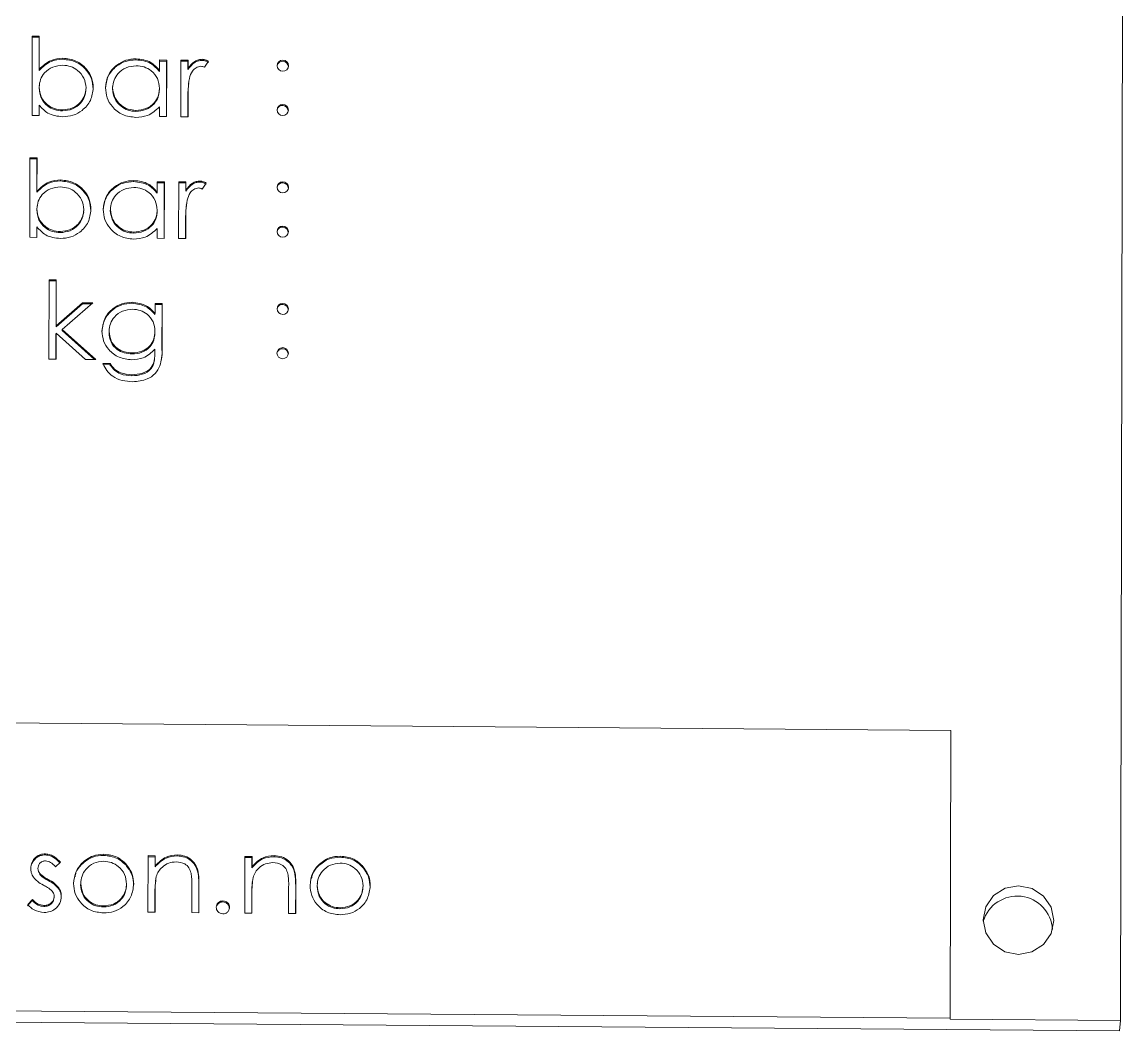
# Model space of a CAD drawing. Extents: x 766778 to 845620, y 133762 to 209800.
# Drawn here: x 788391.66 to 788440.19, y 190663.6 to 190707.97 of the extents above; entities that cross this region are included whole.
import ezdxf

# ---------------------------------------------------------------- set-up
doc = ezdxf.new("R2010")
doc.units = 0
doc.header["$MEASUREMENT"] = 0
doc.layers.get('0').update_dxf_attribs({"color": 1, "linetype": 'CONTINUOUS'})

# ---------------------------------------------------------------- blocks, each defined once
blk = doc.blocks.new('fifui')
at = {"color": 252, "linetype": 'Continuous', "lineweight": 5}
for p, q in [((405158.112, -8345.484), (405158.112, -8238.415)), ((405110.142, -8302.281), (405110.456, -8302.283)), ((405110.142, -8305.775), (405110.142, -8302.281)), ((405110.142, -8302.327), (405110.45, -8302.329)), ((405110.45, -8302.329), (405110.456, -8302.283)), ((405110.45, -8302.329), (405110.45, -8303.785)), ((405110.456, -8302.283), (405110.456, -8303.739)), ((405111.493, -8303.296), (405111.499, -8303.25)), ((405114.709, -8303.315), (405114.714, -8303.269)), ((405115.749, -8303.319), (405116.063, -8303.321)), ((405115.749, -8303.78), (405115.749, -8303.319)), ((405115.749, -8303.365), (405116.058, -8303.367)), ((405116.058, -8303.367), (405116.063, -8303.321)), ((405116.058, -8303.367), (405116.058, -8305.811)), ((405116.063, -8303.321), (405116.063, -8305.811)), ((405116.691, -8303.325), (405117.005, -8303.327)), ((405116.691, -8305.814), (405116.691, -8303.325)), ((405116.691, -8303.371), (405117, -8303.373)), ((405117, -8303.373), (405117.005, -8303.327)), ((405117, -8303.373), (405117, -8303.739)), ((405117.005, -8303.327), (405117.005, -8303.693)), ((405117.623, -8303.333), (405117.629, -8303.287)), ((405117.902, -8303.374), (405117.729, -8303.638)), ((405120.942, -8303.469), (405120.923, -8303.562)), ((405120.923, -8303.562), (405120.942, -8303.655)), ((405120.996, -8303.39), (405120.942, -8303.469)), ((405121.077, -8303.338), (405120.996, -8303.39)), ((405121.173, -8303.32), (405121.077, -8303.338)), ((405121.269, -8303.339), (405121.173, -8303.32)), ((405121.35, -8303.392), (405121.269, -8303.339)), ((405121.404, -8303.471), (405121.35, -8303.392)), ((405121.423, -8303.565), (405121.404, -8303.471)), ((405121.404, -8303.658), (405121.423, -8303.565)), ((405110.45, -8303.785), (405110.456, -8303.739)), ((405115.744, -8303.826), (405115.749, -8303.78)), ((405117, -8303.739), (405117.005, -8303.693)), ((405120.942, -8303.655), (405120.996, -8303.734)), ((405120.996, -8303.734), (405121.077, -8303.787)), ((405121.077, -8303.787), (405121.173, -8303.806)), ((405121.173, -8303.806), (405121.269, -8303.789)), ((405121.269, -8303.789), (405121.35, -8303.736)), ((405121.35, -8303.736), (405121.404, -8303.658)), ((405110.45, -8304.573), (405110.456, -8304.528)), ((405110.465, -8304.389), (405110.458, -8304.446)), ((405112.828, -8304.597), (405112.833, -8304.551)), ((405113.68, -8304.594), (405113.685, -8304.548)), ((405113.693, -8304.426), (405113.687, -8304.483)), ((405117.032, -8304.295), (405117.025, -8304.352)), ((405112.506, -8304.717), (405112.513, -8304.66)), ((405115.735, -8304.755), (405115.741, -8304.698)), ((405117, -8305.026), (405117, -8305.816)), ((405117.005, -8304.98), (405117.005, -8305.816)), ((405110.45, -8305.362), (405110.456, -8305.316)), ((405110.45, -8305.362), (405110.45, -8305.777)), ((405110.456, -8305.316), (405110.456, -8305.777)), ((405111.481, -8305.567), (405111.486, -8305.521)), ((405114.71, -8305.586), (405114.716, -8305.541)), ((405115.749, -8305.809), (405115.749, -8305.378)), ((405120.942, -8305.415), (405120.923, -8305.508)), ((405120.923, -8305.508), (405120.942, -8305.602)), ((405120.996, -8305.337), (405120.942, -8305.415)), ((405121.077, -8305.284), (405120.996, -8305.337)), ((405121.173, -8305.266), (405121.077, -8305.284)), ((405121.269, -8305.286), (405121.173, -8305.266)), ((405121.35, -8305.339), (405121.269, -8305.286)), ((405121.404, -8305.418), (405121.35, -8305.339)), ((405121.423, -8305.511), (405121.404, -8305.418)), ((405121.404, -8305.604), (405121.423, -8305.511)), ((405110.456, -8305.777), (405110.142, -8305.775)), ((405116.063, -8305.811), (405115.749, -8305.809)), ((405117.005, -8305.816), (405116.691, -8305.814)), ((405120.942, -8305.602), (405120.996, -8305.681)), ((405120.996, -8305.681), (405121.077, -8305.734)), ((405121.077, -8305.734), (405121.173, -8305.753)), ((405121.173, -8305.753), (405121.269, -8305.735)), ((405121.269, -8305.735), (405121.35, -8305.683)), ((405121.35, -8305.683), (405121.404, -8305.604)), ((405110.052, -8307.634), (405110.366, -8307.636)), ((405110.052, -8311.128), (405110.052, -8307.634)), ((405110.052, -8307.68), (405110.361, -8307.682)), ((405110.361, -8307.682), (405110.366, -8307.636)), ((405110.361, -8307.682), (405110.361, -8309.138)), ((405110.366, -8307.636), (405110.366, -8309.092)), ((405111.404, -8308.649), (405111.409, -8308.603)), ((405114.619, -8308.668), (405114.625, -8308.622)), ((405115.659, -8308.672), (405115.973, -8308.674)), ((405115.659, -8309.133), (405115.659, -8308.672)), ((405115.659, -8308.718), (405115.968, -8308.72)), ((405115.968, -8308.72), (405115.973, -8308.674)), ((405115.968, -8308.72), (405115.968, -8311.164)), ((405115.973, -8308.674), (405115.973, -8311.164)), ((405116.601, -8308.678), (405116.915, -8308.68)), ((405116.601, -8311.167), (405116.601, -8308.678)), ((405116.601, -8308.724), (405116.91, -8308.726)), ((405116.91, -8308.726), (405116.915, -8308.68)), ((405116.91, -8308.726), (405116.91, -8309.092)), ((405116.915, -8308.68), (405116.915, -8309.046)), ((405117.534, -8308.686), (405117.539, -8308.64)), ((405117.812, -8308.727), (405117.64, -8308.991)), ((405120.95, -8308.816), (405120.931, -8308.909)), ((405120.931, -8308.909), (405120.95, -8309.002)), ((405121.004, -8308.737), (405120.95, -8308.816)), ((405121.085, -8308.685), (405121.004, -8308.737)), ((405121.181, -8308.667), (405121.085, -8308.685)), ((405121.277, -8308.686), (405121.181, -8308.667)), ((405121.358, -8308.739), (405121.277, -8308.686)), ((405121.412, -8308.818), (405121.358, -8308.739)), ((405121.431, -8308.912), (405121.412, -8308.818)), ((405121.412, -8309.005), (405121.431, -8308.912)), ((405110.361, -8309.138), (405110.366, -8309.092)), ((405115.654, -8309.179), (405115.659, -8309.133)), ((405116.91, -8309.092), (405116.915, -8309.046)), ((405120.95, -8309.002), (405121.004, -8309.081)), ((405121.004, -8309.081), (405121.085, -8309.134)), ((405121.085, -8309.134), (405121.181, -8309.153)), ((405121.181, -8309.153), (405121.277, -8309.135)), ((405121.277, -8309.135), (405121.358, -8309.083)), ((405121.358, -8309.083), (405121.412, -8309.005)), ((405110.361, -8309.926), (405110.366, -8309.88)), ((405110.375, -8309.742), (405110.368, -8309.799)), ((405112.738, -8309.95), (405112.743, -8309.904)), ((405113.59, -8309.947), (405113.596, -8309.901)), ((405113.603, -8309.779), (405113.597, -8309.836)), ((405116.942, -8309.648), (405116.935, -8309.705)), ((405112.417, -8310.07), (405112.423, -8310.013)), ((405115.645, -8310.108), (405115.651, -8310.05)), ((405116.91, -8310.379), (405116.91, -8311.169)), ((405116.915, -8310.333), (405116.915, -8311.169)), ((405110.361, -8310.715), (405110.366, -8310.669)), ((405110.361, -8310.715), (405110.361, -8311.13)), ((405110.366, -8310.669), (405110.366, -8311.13)), ((405111.391, -8310.92), (405111.396, -8310.874)), ((405114.621, -8310.939), (405114.626, -8310.894)), ((405115.659, -8311.162), (405115.659, -8310.731)), ((405120.95, -8310.762), (405120.931, -8310.855)), ((405120.931, -8310.855), (405120.95, -8310.949)), ((405121.004, -8310.684), (405120.95, -8310.762)), ((405121.085, -8310.631), (405121.004, -8310.684)), ((405121.181, -8310.613), (405121.085, -8310.631)), ((405121.277, -8310.633), (405121.181, -8310.613)), ((405121.358, -8310.686), (405121.277, -8310.633)), ((405121.412, -8310.765), (405121.358, -8310.686)), ((405121.431, -8310.858), (405121.412, -8310.765)), ((405121.412, -8310.951), (405121.431, -8310.858)), ((405110.366, -8311.13), (405110.052, -8311.128)), ((405115.973, -8311.164), (405115.659, -8311.162)), ((405116.915, -8311.169), (405116.601, -8311.167)), ((405120.95, -8310.949), (405121.004, -8311.028)), ((405121.004, -8311.028), (405121.085, -8311.081)), ((405121.085, -8311.081), (405121.181, -8311.1)), ((405121.181, -8311.1), (405121.277, -8311.082)), ((405121.277, -8311.082), (405121.358, -8311.03)), ((405121.358, -8311.03), (405121.412, -8310.951)), ((405110.904, -8312.993), (405111.218, -8312.995)), ((405110.904, -8316.487), (405110.904, -8312.993)), ((405110.904, -8313.038), (405111.213, -8313.04)), ((405111.213, -8313.04), (405111.218, -8312.995)), ((405111.213, -8313.04), (405111.213, -8315.06)), ((405111.218, -8312.995), (405111.218, -8315.015)), ((405111.213, -8315.06), (405112.377, -8314.052)), ((405111.218, -8315.015), (405112.382, -8314.006)), ((405112.833, -8314.009), (405111.483, -8315.18)), ((405112.377, -8314.052), (405112.382, -8314.006)), ((405112.377, -8314.052), (405112.781, -8314.054)), ((405112.382, -8314.006), (405112.833, -8314.009)), ((405114.552, -8314.021), (405114.557, -8313.975)), ((405115.569, -8314.025), (405115.883, -8314.027)), ((405115.569, -8314.461), (405115.569, -8314.025)), ((405115.569, -8314.071), (405115.878, -8314.073)), ((405115.878, -8314.073), (405115.883, -8314.027)), ((405115.878, -8314.073), (405115.878, -8316.049)), ((405115.883, -8314.027), (405115.883, -8316.003)), ((405120.958, -8314.162), (405120.939, -8314.255)), ((405120.939, -8314.255), (405120.958, -8314.349)), ((405121.012, -8314.084), (405120.958, -8314.162)), ((405121.093, -8314.032), (405121.012, -8314.084)), ((405121.189, -8314.014), (405121.093, -8314.032)), ((405121.285, -8314.033), (405121.189, -8314.014)), ((405121.366, -8314.086), (405121.285, -8314.033)), ((405121.42, -8314.165), (405121.366, -8314.086)), ((405121.439, -8314.258), (405121.42, -8314.165)), ((405121.42, -8314.351), (405121.439, -8314.258)), ((405115.564, -8314.506), (405115.569, -8314.461)), ((405120.958, -8314.349), (405121.012, -8314.428)), ((405121.012, -8314.428), (405121.093, -8314.481)), ((405121.093, -8314.481), (405121.189, -8314.5)), ((405121.189, -8314.5), (405121.285, -8314.482)), ((405121.285, -8314.482), (405121.366, -8314.43)), ((405121.366, -8314.43), (405121.42, -8314.351)), ((405111.213, -8315.06), (405111.218, -8315.015)), ((405111.478, -8315.226), (405111.483, -8315.18)), ((405111.478, -8315.226), (405112.91, -8316.499)), ((405111.483, -8315.18), (405112.968, -8316.499)), ((405113.546, -8315.308), (405113.551, -8315.262)), ((405113.559, -8315.133), (405113.552, -8315.19)), ((405111.213, -8315.387), (405111.218, -8315.341)), ((405111.213, -8315.387), (405111.213, -8316.489)), ((405111.218, -8315.341), (405111.218, -8316.489)), ((405112.517, -8316.496), (405111.218, -8315.341)), ((405115.557, -8315.44), (405115.563, -8315.383)), ((405114.558, -8316.249), (405114.564, -8316.203)), ((405115.569, -8316.167), (405115.569, -8316.038)), ((405120.958, -8316.109), (405120.939, -8316.202)), ((405120.939, -8316.202), (405120.958, -8316.295)), ((405121.012, -8316.031), (405120.958, -8316.109)), ((405121.093, -8315.978), (405121.012, -8316.031)), ((405121.189, -8315.96), (405121.093, -8315.978)), ((405121.285, -8315.979), (405121.189, -8315.96)), ((405121.366, -8316.033), (405121.285, -8315.979)), ((405121.42, -8316.112), (405121.366, -8316.033)), ((405121.439, -8316.205), (405121.42, -8316.112)), ((405121.42, -8316.298), (405121.439, -8316.205)), ((405111.218, -8316.489), (405110.904, -8316.487)), ((405112.968, -8316.499), (405112.517, -8316.496)), ((405113.276, -8316.722), (405113.59, -8316.723)), ((405113.282, -8316.676), (405113.596, -8316.678)), ((405113.59, -8316.723), (405113.596, -8316.678)), ((405115.55, -8316.49), (405115.556, -8316.433)), ((405120.958, -8316.295), (405121.012, -8316.375)), ((405121.012, -8316.375), (405121.093, -8316.428)), ((405121.093, -8316.428), (405121.189, -8316.447)), ((405121.189, -8316.447), (405121.285, -8316.429)), ((405121.285, -8316.429), (405121.366, -8316.377)), ((405121.366, -8316.377), (405121.42, -8316.298)), ((405114.552, -8317.21), (405114.557, -8317.164)), ((405150.62, -8332.74), (405065.649, -8332.23)), ((405150.62, -8345.393), (405150.62, -8332.74)), ((405110.788, -8338.287), (405110.793, -8338.241)), ((405113.35, -8338.302), (405113.355, -8338.256)), ((405115.305, -8338.312), (405115.619, -8338.314)), ((405115.305, -8340.801), (405115.305, -8338.312)), ((405115.305, -8338.358), (405115.614, -8338.359)), ((405115.614, -8338.359), (405115.619, -8338.314)), ((405115.614, -8338.359), (405115.614, -8338.809)), ((405115.619, -8338.314), (405115.619, -8338.763)), ((405116.587, -8338.322), (405116.592, -8338.276)), ((405119.567, -8338.337), (405119.881, -8338.339)), ((405119.567, -8340.827), (405119.567, -8338.337)), ((405119.567, -8338.383), (405119.875, -8338.385)), ((405119.875, -8338.385), (405119.881, -8338.339)), ((405119.875, -8338.385), (405119.875, -8338.834)), ((405119.881, -8338.339), (405119.881, -8338.788)), ((405120.848, -8338.347), (405120.853, -8338.301)), ((405123.757, -8338.365), (405123.762, -8338.319)), ((405110.465, -8338.83), (405110.458, -8338.887)), ((405111.448, -8338.599), (405111.234, -8338.811)), ((405112.376, -8338.709), (405112.381, -8338.663)), ((405114.322, -8338.718), (405114.327, -8338.672)), ((405115.614, -8338.809), (405115.619, -8338.763)), ((405119.875, -8338.834), (405119.881, -8338.788)), ((405122.783, -8338.771), (405122.788, -8338.725)), ((405124.728, -8338.781), (405124.733, -8338.735)), ((405110.542, -8339.152), (405110.548, -8339.106)), ((405112.339, -8339.593), (405112.345, -8339.548)), ((405112.352, -8339.42), (405112.346, -8339.477)), ((405114.672, -8339.605), (405114.677, -8339.56)), ((405115.641, -8339.391), (405115.634, -8339.448)), ((405117.548, -8339.543), (405117.548, -8340.815)), ((405119.902, -8339.416), (405119.896, -8339.474)), ((405122.759, -8339.482), (405122.753, -8339.54)), ((405111.368, -8339.763), (405111.373, -8339.717)), ((405114.35, -8339.737), (405114.356, -8339.679)), ((405115.614, -8339.949), (405115.614, -8340.803)), ((405115.619, -8339.903), (405115.619, -8340.803)), ((405117.234, -8340.813), (405117.234, -8339.642)), ((405117.543, -8339.589), (405117.543, -8340.815)), ((405119.875, -8339.974), (405119.875, -8340.829)), ((405119.881, -8339.929), (405119.881, -8340.829)), ((405121.495, -8340.838), (405121.495, -8339.667)), ((405121.804, -8339.615), (405121.804, -8340.84)), ((405121.809, -8339.569), (405121.809, -8340.84)), ((405122.746, -8339.656), (405122.751, -8339.61)), ((405124.756, -8339.799), (405124.763, -8339.742)), ((405125.079, -8339.668), (405125.084, -8339.622)), ((405152.518, -8340.004), (405152.182, -8340.491)), ((405153.021, -8339.68), (405152.518, -8340.004)), ((405153.614, -8339.568), (405153.021, -8339.68)), ((405154.207, -8339.687), (405153.614, -8339.568)), ((405154.71, -8340.017), (405154.207, -8339.687)), ((405155.046, -8340.508), (405154.71, -8340.017)), ((405110.007, -8340.522), (405110.215, -8340.292)), ((405110.012, -8340.476), (405110.22, -8340.247)), ((405110.215, -8340.292), (405110.22, -8340.247)), ((405110.722, -8340.558), (405110.727, -8340.512)), ((405111.169, -8340.214), (405111.175, -8340.157)), ((405111.487, -8340.149), (405111.492, -8340.103)), ((405113.349, -8340.573), (405113.354, -8340.528)), ((405118.597, -8340.343), (405118.602, -8340.297)), ((405152.182, -8340.491), (405152.065, -8341.068)), ((405155.163, -8341.086), (405155.046, -8340.508)), ((405115.619, -8340.803), (405115.305, -8340.801)), ((405117.548, -8340.815), (405117.234, -8340.813)), ((405118.888, -8340.628), (405118.894, -8340.583)), ((405119.881, -8340.829), (405119.567, -8340.827)), ((405121.809, -8340.84), (405121.495, -8340.838)), ((405123.755, -8340.636), (405123.761, -8340.59)), ((405152.065, -8341.068), (405152.182, -8341.646)), ((405155.046, -8341.663), (405155.163, -8341.086)), ((405152.182, -8341.646), (405152.518, -8342.137)), ((405154.71, -8342.151), (405155.046, -8341.663)), ((405152.518, -8342.137), (405153.021, -8342.467)), ((405153.021, -8342.467), (405153.614, -8342.586)), ((405153.614, -8342.586), (405154.207, -8342.475)), ((405154.207, -8342.475), (405154.71, -8342.151)), ((405065.649, -8344.883), (405150.62, -8345.393)), ((405058.094, -8345.343), (405158.06, -8345.943)), ((405150.62, -8345.393), (405150.615, -8345.439)), ((405150.615, -8345.439), (405158.112, -8345.484)), ((405158.112, -8345.484), (405158.06, -8345.943))]:
    blk.add_line(p, q, dxfattribs=at)
for centre, radius, start, end in [((405121.167, -8303.615), 0.251, 1.0598, 166.7845), ((405121.167, -8305.562), 0.251, 1.057, 166.7873), ((405121.175, -8308.962), 0.251, 1.0559, 166.7881), ((405121.175, -8310.909), 0.251, 1.0571, 166.7869), ((405121.183, -8314.309), 0.251, 1.0559, 166.7881), ((405121.183, -8316.256), 0.251, 1.0559, 166.7881), ((405153.557, -8341.576), 1.556, 3.5205, 163.4483)]:
    blk.add_arc(centre, radius, start, end, dxfattribs=at)
for points, knots in [([(405110.45, -8303.785), (405110.615, -8303.628), (405110.908, -8303.348), (405111.314, -8303.312), (405111.493, -8303.296)], [0, 0, 0, 0, 0.559294, 1, 1, 1, 1]), ([(405110.456, -8303.739), (405110.62, -8303.583), (405110.913, -8303.303), (405111.32, -8303.266), (405111.499, -8303.25)], [0, 0, 0, 0, 0.559294, 1, 1, 1, 1]), ([(405111.491, -8303.556), (405111.341, -8303.573), (405111.041, -8303.607), (405110.691, -8303.854), (405110.487, -8304.182), (405110.466, -8304.412), (405110.456, -8304.528)], [0, 0, 0, 0, 0.279788, 0.559475, 0.779627, 1, 1, 1, 1]), ([(405112.519, -8304.549), (405112.498, -8304.404), (405112.455, -8304.113), (405112.182, -8303.786), (405111.844, -8303.592), (405111.609, -8303.568), (405111.491, -8303.556)], [0, 0, 0, 0, 0.279405, 0.559107, 0.77955, 1, 1, 1, 1]), ([(405111.493, -8303.296), (405111.69, -8303.319), (405112.083, -8303.366), (405112.517, -8303.721), (405112.788, -8304.146), (405112.815, -8304.447), (405112.828, -8304.597)], [0, 0, 0, 0, 0.279578, 0.559338, 0.779604, 1, 1, 1, 1]), ([(405111.499, -8303.25), (405111.695, -8303.274), (405112.088, -8303.32), (405112.523, -8303.675), (405112.793, -8304.1), (405112.82, -8304.401), (405112.833, -8304.551)], [0, 0, 0, 0, 0.279572, 0.559333, 0.779605, 1, 1, 1, 1]), ([(405113.366, -8304.589), (405113.39, -8304.398), (405113.439, -8304.017), (405113.809, -8303.604), (405114.247, -8303.351), (405114.555, -8303.327), (405114.709, -8303.315)], [0, 0, 0, 0, 0.279413, 0.559193, 0.779548, 1, 1, 1, 1]), ([(405113.371, -8304.543), (405113.396, -8304.352), (405113.444, -8303.971), (405113.815, -8303.558), (405114.252, -8303.305), (405114.56, -8303.281), (405114.714, -8303.269)], [0, 0, 0, 0, 0.279409, 0.55919, 0.779549, 1, 1, 1, 1]), ([(405114.718, -8303.575), (405114.569, -8303.591), (405114.269, -8303.623), (405113.928, -8303.881), (405113.724, -8304.205), (405113.698, -8304.434), (405113.685, -8304.548)], [0, 0, 0, 0, 0.279765, 0.559289, 0.77972, 1, 1, 1, 1]), ([(405114.709, -8303.315), (405114.94, -8303.342), (405115.353, -8303.39), (405115.624, -8303.692), (405115.744, -8303.826)], [0, 0, 0, 0, 0.559052, 1, 1, 1, 1]), ([(405114.714, -8303.269), (405114.945, -8303.296), (405115.358, -8303.344), (405115.629, -8303.647), (405115.749, -8303.78)], [0, 0, 0, 0, 0.559067, 1, 1, 1, 1]), ([(405115.749, -8304.57), (405115.732, -8304.422), (405115.699, -8304.126), (405115.416, -8303.8), (405115.075, -8303.605), (405114.837, -8303.585), (405114.718, -8303.575)], [0, 0, 0, 0, 0.279662, 0.559213, 0.77949, 1, 1, 1, 1]), ([(405117, -8303.739), (405117.087, -8303.623), (405117.21, -8303.46), (405117.45, -8303.347), (405117.566, -8303.337), (405117.623, -8303.333)], [0, 0, 0, 0, 0.558785, 0.779485, 1, 1, 1, 1]), ([(405117.005, -8303.693), (405117.093, -8303.577), (405117.215, -8303.415), (405117.455, -8303.301), (405117.571, -8303.292), (405117.629, -8303.287)], [0, 0, 0, 0, 0.558779, 0.779482, 1, 1, 1, 1]), ([(405117.569, -8303.592), (405117.495, -8303.607), (405117.347, -8303.638), (405117.156, -8303.837), (405117.097, -8304.016), (405117.061, -8304.126)], [0, 0, 0, 0, 0.278349, 0.558764, 1, 1, 1, 1]), ([(405117.729, -8303.638), (405117.701, -8303.624), (405117.65, -8303.601), (405117.594, -8303.595), (405117.569, -8303.592)], [0, 0, 0, 0, 0.560411, 1, 1, 1, 1]), ([(405117.623, -8303.333), (405117.678, -8303.339), (405117.775, -8303.351), (405117.859, -8303.399), (405117.897, -8303.42)], [0, 0, 0, 0, 0.559258, 1, 1, 1, 1]), ([(405117.629, -8303.287), (405117.683, -8303.294), (405117.78, -8303.305), (405117.865, -8303.353), (405117.902, -8303.374)], [0, 0, 0, 0, 0.559232, 1, 1, 1, 1]), ([(405117.061, -8304.126), (405117.04, -8304.284), (405117.003, -8304.568), (405117.004, -8304.854), (405117.005, -8304.98)], [0, 0, 0, 0, 0.559631, 1, 1, 1, 1]), ([(405110.45, -8304.573), (405110.467, -8304.721), (405110.501, -8305.016), (405110.783, -8305.344), (405111.124, -8305.537), (405111.362, -8305.557), (405111.481, -8305.567)], [0, 0, 0, 0, 0.279641, 0.559192, 0.779511, 1, 1, 1, 1]), ([(405110.456, -8304.528), (405110.473, -8304.675), (405110.506, -8304.97), (405110.788, -8305.298), (405111.129, -8305.491), (405111.367, -8305.511), (405111.486, -8305.521)], [0, 0, 0, 0, 0.279641, 0.559192, 0.779511, 1, 1, 1, 1]), ([(405111.481, -8305.567), (405111.631, -8305.551), (405111.93, -8305.519), (405112.27, -8305.262), (405112.476, -8304.938), (405112.501, -8304.71), (405112.514, -8304.595)], [0, 0, 0, 0, 0.279755, 0.559279, 0.779724, 1, 1, 1, 1]), ([(405111.486, -8305.521), (405111.636, -8305.505), (405111.935, -8305.473), (405112.276, -8305.216), (405112.481, -8304.892), (405112.506, -8304.664), (405112.519, -8304.549)], [0, 0, 0, 0, 0.2797571, 0.5592776, 0.7797256, 1, 1, 1, 1]), ([(405112.833, -8304.551), (405112.809, -8304.742), (405112.761, -8305.125), (405112.39, -8305.538), (405111.952, -8305.791), (405111.643, -8305.815), (405111.489, -8305.827)], [0, 0, 0, 0, 0.279432, 0.559218, 0.779558, 1, 1, 1, 1]), ([(405114.704, -8305.846), (405114.508, -8305.823), (405114.115, -8305.776), (405113.68, -8305.421), (405113.411, -8304.994), (405113.385, -8304.693), (405113.371, -8304.543)], [0, 0, 0, 0, 0.27957, 0.559331, 0.779589, 1, 1, 1, 1]), ([(405113.68, -8304.594), (405113.701, -8304.74), (405113.744, -8305.031), (405114.019, -8305.357), (405114.357, -8305.551), (405114.593, -8305.575), (405114.71, -8305.586)], [0, 0, 0, 0, 0.2794324, 0.5591486, 0.7795659, 1, 1, 1, 1]), ([(405113.685, -8304.548), (405113.707, -8304.694), (405113.749, -8304.985), (405114.024, -8305.311), (405114.363, -8305.505), (405114.598, -8305.529), (405114.716, -8305.541)], [0, 0, 0, 0, 0.279425, 0.559148, 0.779567, 1, 1, 1, 1]), ([(405114.71, -8305.586), (405114.86, -8305.57), (405115.16, -8305.536), (405115.509, -8305.289), (405115.713, -8304.96), (405115.733, -8304.73), (405115.744, -8304.615)], [0, 0, 0, 0, 0.27982, 0.559389, 0.779601, 1, 1, 1, 1]), ([(405114.716, -8305.541), (405114.866, -8305.524), (405115.165, -8305.491), (405115.515, -8305.243), (405115.718, -8304.915), (405115.739, -8304.685), (405115.749, -8304.57)], [0, 0, 0, 0, 0.279822, 0.559385, 0.779602, 1, 1, 1, 1]), ([(405117.037, -8304.348), (405117.025, -8304.448), (405116.996, -8304.673), (405116.998, -8304.9), (405117, -8305.026)], [0, 0, 0, 0, 0.44477, 1, 1, 1, 1]), ([(405111.489, -8305.827), (405111.259, -8305.8), (405110.847, -8305.751), (405110.575, -8305.449), (405110.456, -8305.316)], [0, 0, 0, 0, 0.558916, 1, 1, 1, 1]), ([(405115.749, -8305.378), (405115.583, -8305.53), (405115.287, -8305.803), (405114.883, -8305.833), (405114.704, -8305.846)], [0, 0, 0, 0, 0.558761, 1, 1, 1, 1]), ([(405110.361, -8309.138), (405110.525, -8308.981), (405110.818, -8308.701), (405111.225, -8308.665), (405111.404, -8308.649)], [0, 0, 0, 0, 0.559297, 1, 1, 1, 1]), ([(405110.366, -8309.092), (405110.53, -8308.936), (405110.823, -8308.656), (405111.23, -8308.619), (405111.409, -8308.603)], [0, 0, 0, 0, 0.559289, 1, 1, 1, 1]), ([(405111.401, -8308.909), (405111.251, -8308.926), (405110.952, -8308.96), (405110.601, -8309.207), (405110.397, -8309.535), (405110.376, -8309.765), (405110.366, -8309.88)], [0, 0, 0, 0, 0.279785, 0.55948, 0.77963, 1, 1, 1, 1]), ([(405112.429, -8309.902), (405112.408, -8309.757), (405112.365, -8309.466), (405112.092, -8309.139), (405111.754, -8308.945), (405111.519, -8308.921), (405111.401, -8308.909)], [0, 0, 0, 0, 0.2794101, 0.5591054, 0.7795565, 1, 1, 1, 1]), ([(405111.404, -8308.649), (405111.6, -8308.672), (405111.993, -8308.719), (405112.428, -8309.074), (405112.698, -8309.499), (405112.725, -8309.8), (405112.738, -8309.95)], [0, 0, 0, 0, 0.279578, 0.559334, 0.779605, 1, 1, 1, 1]), ([(405111.409, -8308.603), (405111.605, -8308.626), (405111.998, -8308.673), (405112.433, -8309.028), (405112.704, -8309.453), (405112.73, -8309.754), (405112.743, -8309.904)], [0, 0, 0, 0, 0.279578, 0.559334, 0.779604, 1, 1, 1, 1]), ([(405113.276, -8309.942), (405113.301, -8309.751), (405113.349, -8309.37), (405113.72, -8308.957), (405114.157, -8308.704), (405114.465, -8308.68), (405114.619, -8308.668)], [0, 0, 0, 0, 0.279414, 0.559193, 0.779551, 1, 1, 1, 1]), ([(405113.282, -8309.896), (405113.306, -8309.705), (405113.355, -8309.324), (405113.725, -8308.911), (405114.163, -8308.658), (405114.471, -8308.634), (405114.625, -8308.622)], [0, 0, 0, 0, 0.27941, 0.559188, 0.779548, 1, 1, 1, 1]), ([(405114.629, -8308.928), (405114.479, -8308.944), (405114.179, -8308.976), (405113.839, -8309.234), (405113.634, -8309.558), (405113.608, -8309.787), (405113.596, -8309.901)], [0, 0, 0, 0, 0.279773, 0.559296, 0.779722, 1, 1, 1, 1]), ([(405114.619, -8308.668), (405114.85, -8308.695), (405115.263, -8308.743), (405115.534, -8309.045), (405115.654, -8309.179)], [0, 0, 0, 0, 0.559063, 1, 1, 1, 1]), ([(405114.625, -8308.622), (405114.855, -8308.649), (405115.268, -8308.697), (405115.539, -8309), (405115.659, -8309.133)], [0, 0, 0, 0, 0.559062, 1, 1, 1, 1]), ([(405115.659, -8309.922), (405115.642, -8309.775), (405115.609, -8309.479), (405115.326, -8309.153), (405114.986, -8308.958), (405114.748, -8308.938), (405114.629, -8308.928)], [0, 0, 0, 0, 0.2796651, 0.5592101, 0.779489, 1, 1, 1, 1]), ([(405116.91, -8309.092), (405116.998, -8308.976), (405117.12, -8308.813), (405117.361, -8308.7), (405117.476, -8308.69), (405117.534, -8308.686)], [0, 0, 0, 0, 0.558789, 0.779478, 1, 1, 1, 1]), ([(405116.915, -8309.046), (405117.003, -8308.93), (405117.125, -8308.767), (405117.366, -8308.654), (405117.481, -8308.645), (405117.539, -8308.64)], [0, 0, 0, 0, 0.558787, 0.779477, 1, 1, 1, 1]), ([(405117.479, -8308.945), (405117.405, -8308.96), (405117.257, -8308.991), (405117.066, -8309.19), (405117.007, -8309.369), (405116.971, -8309.479)], [0, 0, 0, 0, 0.278333, 0.558765, 1, 1, 1, 1]), ([(405117.64, -8308.991), (405117.611, -8308.977), (405117.56, -8308.954), (405117.504, -8308.948), (405117.479, -8308.945)], [0, 0, 0, 0, 0.560362, 1, 1, 1, 1]), ([(405117.534, -8308.686), (405117.588, -8308.692), (405117.685, -8308.704), (405117.77, -8308.752), (405117.807, -8308.773)], [0, 0, 0, 0, 0.559232, 1, 1, 1, 1]), ([(405117.539, -8308.64), (405117.593, -8308.646), (405117.69, -8308.658), (405117.775, -8308.706), (405117.812, -8308.727)], [0, 0, 0, 0, 0.559264, 1, 1, 1, 1]), ([(405110.361, -8309.926), (405110.378, -8310.074), (405110.411, -8310.369), (405110.693, -8310.697), (405111.035, -8310.89), (405111.272, -8310.91), (405111.391, -8310.92)], [0, 0, 0, 0, 0.279645, 0.559197, 0.77951, 1, 1, 1, 1]), ([(405110.366, -8309.88), (405110.383, -8310.028), (405110.416, -8310.323), (405110.698, -8310.651), (405111.04, -8310.844), (405111.277, -8310.864), (405111.396, -8310.874)], [0, 0, 0, 0, 0.279641, 0.559192, 0.779511, 1, 1, 1, 1]), ([(405111.391, -8310.92), (405111.541, -8310.904), (405111.84, -8310.872), (405112.181, -8310.615), (405112.386, -8310.291), (405112.411, -8310.063), (405112.424, -8309.948)], [0, 0, 0, 0, 0.279754, 0.559279, 0.779726, 1, 1, 1, 1]), ([(405111.396, -8310.874), (405111.546, -8310.858), (405111.846, -8310.826), (405112.186, -8310.569), (405112.391, -8310.245), (405112.417, -8310.017), (405112.429, -8309.902)], [0, 0, 0, 0, 0.279759, 0.559278, 0.779724, 1, 1, 1, 1]), ([(405112.743, -8309.904), (405112.719, -8310.095), (405112.671, -8310.478), (405112.3, -8310.891), (405111.862, -8311.144), (405111.553, -8311.168), (405111.399, -8311.18)], [0, 0, 0, 0, 0.279429, 0.559217, 0.779558, 1, 1, 1, 1]), ([(405114.615, -8311.199), (405114.418, -8311.176), (405114.025, -8311.128), (405113.59, -8310.774), (405113.321, -8310.347), (405113.295, -8310.046), (405113.282, -8309.896)], [0, 0, 0, 0, 0.279577, 0.559337, 0.779589, 1, 1, 1, 1]), ([(405113.59, -8309.947), (405113.612, -8310.093), (405113.654, -8310.384), (405113.929, -8310.71), (405114.268, -8310.904), (405114.503, -8310.927), (405114.621, -8310.939)], [0, 0, 0, 0, 0.279433, 0.5591483, 0.779567, 1, 1, 1, 1]), ([(405113.596, -8309.901), (405113.617, -8310.047), (405113.659, -8310.338), (405113.935, -8310.664), (405114.273, -8310.858), (405114.508, -8310.882), (405114.626, -8310.894)], [0, 0, 0, 0, 0.279426, 0.559149, 0.779576, 1, 1, 1, 1]), ([(405114.626, -8310.894), (405114.776, -8310.877), (405115.076, -8310.843), (405115.425, -8310.596), (405115.628, -8310.268), (405115.649, -8310.038), (405115.659, -8309.922)], [0, 0, 0, 0, 0.279828, 0.559389, 0.7796, 1, 1, 1, 1]), ([(405116.947, -8309.701), (405116.935, -8309.801), (405116.907, -8310.026), (405116.909, -8310.253), (405116.91, -8310.379)], [0, 0, 0, 0, 0.44477, 1, 1, 1, 1]), ([(405116.971, -8309.479), (405116.95, -8309.637), (405116.913, -8309.921), (405116.915, -8310.207), (405116.915, -8310.333)], [0, 0, 0, 0, 0.559634, 1, 1, 1, 1]), ([(405114.621, -8310.939), (405114.771, -8310.923), (405115.07, -8310.889), (405115.42, -8310.642), (405115.623, -8310.313), (405115.644, -8310.083), (405115.654, -8309.968)], [0, 0, 0, 0, 0.279818, 0.559392, 0.779603, 1, 1, 1, 1]), ([(405111.399, -8311.18), (405111.169, -8311.153), (405110.757, -8311.104), (405110.486, -8310.802), (405110.366, -8310.669)], [0, 0, 0, 0, 0.558926, 1, 1, 1, 1]), ([(405115.659, -8310.731), (405115.493, -8310.883), (405115.197, -8311.156), (405114.793, -8311.186), (405114.615, -8311.199)], [0, 0, 0, 0, 0.558761, 1, 1, 1, 1]), ([(405113.232, -8315.294), (405113.256, -8315.105), (405113.306, -8314.729), (405113.662, -8314.312), (405114.097, -8314.065), (405114.4, -8314.036), (405114.552, -8314.021)], [0, 0, 0, 0, 0.279547, 0.559111, 0.779633, 1, 1, 1, 1]), ([(405113.237, -8315.248), (405113.262, -8315.06), (405113.311, -8314.683), (405113.667, -8314.266), (405114.102, -8314.019), (405114.406, -8313.99), (405114.557, -8313.975)], [0, 0, 0, 0, 0.279547, 0.559111, 0.779635, 1, 1, 1, 1]), ([(405114.583, -8314.281), (405114.432, -8314.298), (405114.131, -8314.331), (405113.788, -8314.589), (405113.586, -8314.917), (405113.562, -8315.147), (405113.551, -8315.262)], [0, 0, 0, 0, 0.279749, 0.559285, 0.779616, 1, 1, 1, 1]), ([(405114.552, -8314.021), (405114.774, -8314.049), (405115.172, -8314.098), (405115.444, -8314.381), (405115.564, -8314.506)], [0, 0, 0, 0, 0.558597, 1, 1, 1, 1]), ([(405114.557, -8313.975), (405114.78, -8314.003), (405115.177, -8314.052), (405115.449, -8314.335), (405115.569, -8314.461)], [0, 0, 0, 0, 0.558591, 1, 1, 1, 1]), ([(405115.569, -8315.256), (405115.554, -8315.113), (405115.524, -8314.827), (405115.26, -8314.502), (405114.927, -8314.316), (405114.697, -8314.293), (405114.583, -8314.281)], [0, 0, 0, 0, 0.279812, 0.559089, 0.77958, 1, 1, 1, 1]), ([(405114.547, -8316.509), (405114.357, -8316.484), (405113.975, -8316.435), (405113.537, -8316.107), (405113.279, -8315.687), (405113.251, -8315.394), (405113.237, -8315.248)], [0, 0, 0, 0, 0.2797158, 0.5593587, 0.7796356, 1, 1, 1, 1]), ([(405113.551, -8315.262), (405113.567, -8315.405), (405113.6, -8315.691), (405113.878, -8316.008), (405114.218, -8316.178), (405114.448, -8316.195), (405114.564, -8316.203)], [0, 0, 0, 0, 0.279592, 0.558933, 0.77925, 1, 1, 1, 1]), ([(405114.564, -8316.203), (405114.712, -8316.192), (405115.009, -8316.17), (405115.353, -8315.923), (405115.545, -8315.596), (405115.561, -8315.37), (405115.569, -8315.256)], [0, 0, 0, 0, 0.280166, 0.559281, 0.779386, 1, 1, 1, 1]), ([(405113.546, -8315.308), (405113.562, -8315.451), (405113.594, -8315.737), (405113.873, -8316.053), (405114.213, -8316.224), (405114.443, -8316.241), (405114.558, -8316.249)], [0, 0, 0, 0, 0.279593, 0.558939, 0.779242, 1, 1, 1, 1]), ([(405114.558, -8316.249), (405114.707, -8316.238), (405115.003, -8316.216), (405115.348, -8315.969), (405115.54, -8315.642), (405115.556, -8315.416), (405115.564, -8315.302)], [0, 0, 0, 0, 0.280166, 0.55927, 0.779384, 1, 1, 1, 1]), ([(405115.569, -8316.038), (405115.408, -8316.188), (405115.119, -8316.458), (405114.722, -8316.493), (405114.547, -8316.509)], [0, 0, 0, 0, 0.5587684, 1, 1, 1, 1]), ([(405114.557, -8317.164), (405114.713, -8317.154), (405115.023, -8317.134), (405115.421, -8316.903), (405115.565, -8316.523), (405115.568, -8316.286), (405115.569, -8316.167)], [0, 0, 0, 0, 0.2808151, 0.559859, 0.7786438, 1, 1, 1, 1]), ([(405115.883, -8316.003), (405115.883, -8316.148), (405115.883, -8316.406), (405115.818, -8316.656), (405115.79, -8316.766)], [0, 0, 0, 0, 0.560447, 1, 1, 1, 1]), ([(405115.878, -8316.049), (405115.883, -8316.194), (405115.888, -8316.343), (405115.856, -8316.487), (405115.855, -8316.49)], [0, 0, 0, 0, 0.978491, 1, 1, 1, 1]), ([(405114.587, -8317.47), (405114.434, -8317.46), (405114.128, -8317.44), (405113.725, -8317.271), (405113.44, -8316.994), (405113.335, -8316.782), (405113.282, -8316.676)], [0, 0, 0, 0, 0.280267, 0.559986, 0.779574, 1, 1, 1, 1]), ([(405113.59, -8316.723), (405113.652, -8316.809), (405113.774, -8316.98), (405114.109, -8317.178), (405114.384, -8317.198), (405114.552, -8317.21)], [0, 0, 0, 0, 0.280335, 0.56025, 1, 1, 1, 1]), ([(405113.596, -8316.678), (405113.657, -8316.763), (405113.779, -8316.934), (405114.114, -8317.132), (405114.389, -8317.152), (405114.557, -8317.164)], [0, 0, 0, 0, 0.280336, 0.560262, 1, 1, 1, 1]), ([(405114.552, -8317.21), (405114.708, -8317.2), (405115.019, -8317.18), (405115.411, -8316.949), (405115.536, -8316.659), (405115.543, -8316.512), (405115.544, -8316.484)], [0, 0, 0, 0, 0.337608, 0.673094, 0.936128, 1, 1, 1, 1]), ([(405115.79, -8316.766), (405115.728, -8316.889), (405115.602, -8317.135), (405115.171, -8317.42), (405114.809, -8317.451), (405114.587, -8317.47)], [0, 0, 0, 0, 0.280091, 0.560315, 1, 1, 1, 1]), ([(405110.147, -8338.89), (405110.156, -8338.795), (405110.175, -8338.605), (405110.345, -8338.387), (405110.562, -8338.257), (405110.716, -8338.246), (405110.793, -8338.241)], [0, 0, 0, 0, 0.279939, 0.559433, 0.779601, 1, 1, 1, 1]), ([(405110.195, -8338.659), (405110.245, -8338.577), (405110.335, -8338.432), (405110.558, -8338.304), (405110.711, -8338.292), (405110.788, -8338.287)], [0, 0, 0, 0, 0.38817, 0.693935, 1, 1, 1, 1]), ([(405110.793, -8338.547), (405110.743, -8338.553), (405110.644, -8338.565), (405110.538, -8338.659), (405110.471, -8338.766), (405110.464, -8338.842), (405110.461, -8338.88)], [0, 0, 0, 0, 0.279323, 0.559083, 0.77951, 1, 1, 1, 1]), ([(405110.788, -8338.287), (405110.86, -8338.295), (405111.003, -8338.312), (405111.231, -8338.439), (405111.362, -8338.567), (405111.442, -8338.645)], [0, 0, 0, 0, 0.279551, 0.559699, 1, 1, 1, 1]), ([(405110.793, -8338.241), (405110.865, -8338.249), (405111.009, -8338.266), (405111.237, -8338.393), (405111.368, -8338.521), (405111.448, -8338.599)], [0, 0, 0, 0, 0.279551, 0.559699, 1, 1, 1, 1]), ([(405111.234, -8338.811), (405111.167, -8338.736), (405111.047, -8338.601), (405110.87, -8338.563), (405110.793, -8338.547)], [0, 0, 0, 0, 0.562058, 1, 1, 1, 1]), ([(405113.354, -8338.562), (405113.205, -8338.579), (405112.906, -8338.613), (405112.578, -8338.883), (405112.375, -8339.205), (405112.355, -8339.433), (405112.345, -8339.548)], [0, 0, 0, 0, 0.279487, 0.559261, 0.779549, 1, 1, 1, 1]), ([(405112.376, -8338.709), (405112.534, -8338.576), (405112.817, -8338.339), (405113.187, -8338.313), (405113.35, -8338.302)], [0, 0, 0, 0, 0.558877, 1, 1, 1, 1]), ([(405112.381, -8338.663), (405112.539, -8338.53), (405112.822, -8338.293), (405113.192, -8338.268), (405113.355, -8338.256)], [0, 0, 0, 0, 0.558877, 1, 1, 1, 1]), ([(405113.35, -8338.302), (405113.558, -8338.325), (405113.929, -8338.364), (405114.201, -8338.61), (405114.322, -8338.718)], [0, 0, 0, 0, 0.559176, 1, 1, 1, 1]), ([(405114.363, -8339.56), (405114.346, -8339.414), (405114.312, -8339.122), (405114.035, -8338.8), (405113.706, -8338.596), (405113.471, -8338.573), (405113.354, -8338.562)], [0, 0, 0, 0, 0.279585, 0.559399, 0.779655, 1, 1, 1, 1]), ([(405113.355, -8338.256), (405113.563, -8338.279), (405113.934, -8338.319), (405114.207, -8338.564), (405114.327, -8338.672)], [0, 0, 0, 0, 0.5591712, 1, 1, 1, 1]), ([(405115.614, -8338.809), (405115.763, -8338.653), (405116.03, -8338.374), (405116.416, -8338.338), (405116.587, -8338.322)], [0, 0, 0, 0, 0.559138, 1, 1, 1, 1]), ([(405115.619, -8338.763), (405115.768, -8338.607), (405116.035, -8338.329), (405116.422, -8338.292), (405116.592, -8338.276)], [0, 0, 0, 0, 0.559143, 1, 1, 1, 1]), ([(405116.537, -8338.581), (405116.427, -8338.592), (405116.205, -8338.613), (405115.945, -8338.786), (405115.755, -8338.995), (405115.697, -8339.155), (405115.668, -8339.235)], [0, 0, 0, 0, 0.279541, 0.559367, 0.779694, 1, 1, 1, 1]), ([(405117.197, -8339.075), (405117.172, -8338.996), (405117.122, -8338.837), (405116.894, -8338.618), (405116.673, -8338.595), (405116.537, -8338.581)], [0, 0, 0, 0, 0.2811871, 0.561322, 1, 1, 1, 1]), ([(405116.587, -8338.322), (405116.701, -8338.332), (405116.931, -8338.353), (405117.232, -8338.534), (405117.537, -8338.934), (405117.54, -8339.319), (405117.543, -8339.589)], [0, 0, 0, 0, 0.187021, 0.373889, 0.560607, 1, 1, 1, 1]), ([(405116.592, -8338.276), (405116.707, -8338.286), (405116.936, -8338.307), (405117.237, -8338.488), (405117.542, -8338.888), (405117.546, -8339.273), (405117.548, -8339.543)], [0, 0, 0, 0, 0.18702, 0.373894, 0.560612, 1, 1, 1, 1]), ([(405119.875, -8338.834), (405120.025, -8338.678), (405120.291, -8338.4), (405120.678, -8338.363), (405120.848, -8338.347)], [0, 0, 0, 0, 0.559138, 1, 1, 1, 1]), ([(405119.881, -8338.788), (405120.03, -8338.633), (405120.297, -8338.354), (405120.683, -8338.318), (405120.853, -8338.301)], [0, 0, 0, 0, 0.559143, 1, 1, 1, 1]), ([(405120.848, -8338.347), (405120.963, -8338.358), (405121.192, -8338.379), (405121.493, -8338.56), (405121.798, -8338.959), (405121.802, -8339.345), (405121.804, -8339.615)], [0, 0, 0, 0, 0.187021, 0.373889, 0.560607, 1, 1, 1, 1]), ([(405120.853, -8338.301), (405120.968, -8338.312), (405121.197, -8338.333), (405121.498, -8338.514), (405121.803, -8338.914), (405121.807, -8339.299), (405121.809, -8339.569)], [0, 0, 0, 0, 0.18702, 0.373894, 0.560612, 1, 1, 1, 1]), ([(405122.783, -8338.771), (405122.941, -8338.639), (405123.223, -8338.402), (405123.593, -8338.376), (405123.757, -8338.365)], [0, 0, 0, 0, 0.558872, 1, 1, 1, 1]), ([(405122.788, -8338.725), (405122.946, -8338.593), (405123.228, -8338.356), (405123.599, -8338.33), (405123.762, -8338.319)], [0, 0, 0, 0, 0.558876, 1, 1, 1, 1]), ([(405123.757, -8338.365), (405123.964, -8338.387), (405124.335, -8338.427), (405124.608, -8338.672), (405124.728, -8338.781)], [0, 0, 0, 0, 0.559177, 1, 1, 1, 1]), ([(405123.762, -8338.319), (405123.97, -8338.341), (405124.341, -8338.381), (405124.613, -8338.627), (405124.733, -8338.735)], [0, 0, 0, 0, 0.559183, 1, 1, 1, 1]), ([(405110.264, -8339.274), (405110.226, -8339.207), (405110.158, -8339.087), (405110.15, -8338.95), (405110.147, -8338.89)], [0, 0, 0, 0, 0.559564, 1, 1, 1, 1]), ([(405110.461, -8338.88), (405110.466, -8338.926), (405110.477, -8339.009), (405110.526, -8339.076), (405110.548, -8339.106)], [0, 0, 0, 0, 0.559063, 1, 1, 1, 1]), ([(405112.031, -8339.544), (405112.049, -8339.36), (405112.082, -8339.032), (405112.29, -8338.776), (405112.381, -8338.663)], [0, 0, 0, 0, 0.55928, 1, 1, 1, 1]), ([(405112.098, -8339.244), (405112.107, -8339.182), (405112.137, -8338.978), (405112.278, -8338.819), (405112.376, -8338.709)], [0, 0, 0, 0, 0.304261, 1, 1, 1, 1]), ([(405114.322, -8338.718), (405114.435, -8338.867), (405114.637, -8339.134), (405114.661, -8339.461), (405114.672, -8339.605)], [0, 0, 0, 0, 0.559214, 1, 1, 1, 1]), ([(405114.327, -8338.672), (405114.44, -8338.821), (405114.642, -8339.088), (405114.666, -8339.415), (405114.677, -8339.56)], [0, 0, 0, 0, 0.559214, 1, 1, 1, 1]), ([(405117.234, -8339.642), (405117.235, -8339.535), (405117.236, -8339.346), (405117.209, -8339.158), (405117.197, -8339.075)], [0, 0, 0, 0, 0.560261, 1, 1, 1, 1]), ([(405120.799, -8338.607), (405120.688, -8338.617), (405120.466, -8338.639), (405120.206, -8338.812), (405120.017, -8339.021), (405119.958, -8339.181), (405119.929, -8339.261)], [0, 0, 0, 0, 0.279542, 0.559369, 0.779696, 1, 1, 1, 1]), ([(405121.458, -8339.101), (405121.433, -8339.021), (405121.383, -8338.863), (405121.156, -8338.644), (405120.934, -8338.621), (405120.799, -8338.607)], [0, 0, 0, 0, 0.2812011, 0.5613236, 1, 1, 1, 1]), ([(405122.437, -8339.606), (405122.456, -8339.423), (405122.489, -8339.095), (405122.696, -8338.838), (405122.788, -8338.725)], [0, 0, 0, 0, 0.559286, 1, 1, 1, 1]), ([(405122.504, -8339.306), (405122.514, -8339.244), (405122.544, -8339.04), (405122.685, -8338.881), (405122.783, -8338.771)], [0, 0, 0, 0, 0.304265, 1, 1, 1, 1]), ([(405123.761, -8338.625), (405123.611, -8338.641), (405123.312, -8338.675), (405122.985, -8338.945), (405122.782, -8339.267), (405122.762, -8339.496), (405122.751, -8339.61)], [0, 0, 0, 0, 0.279486, 0.55926, 0.77955, 1, 1, 1, 1]), ([(405124.77, -8339.622), (405124.753, -8339.476), (405124.718, -8339.185), (405124.442, -8338.863), (405124.113, -8338.658), (405123.878, -8338.636), (405123.761, -8338.625)], [0, 0, 0, 0, 0.279587, 0.559401, 0.779656, 1, 1, 1, 1]), ([(405124.728, -8338.781), (405124.841, -8338.93), (405125.043, -8339.196), (405125.068, -8339.524), (405125.079, -8339.668)], [0, 0, 0, 0, 0.559212, 1, 1, 1, 1]), ([(405124.733, -8338.735), (405124.846, -8338.884), (405125.049, -8339.15), (405125.073, -8339.478), (405125.084, -8339.622)], [0, 0, 0, 0, 0.559213, 1, 1, 1, 1]), ([(405110.705, -8339.617), (405110.611, -8339.566), (405110.445, -8339.474), (405110.319, -8339.335), (405110.264, -8339.274)], [0, 0, 0, 0, 0.560666, 1, 1, 1, 1]), ([(405110.542, -8339.152), (405110.605, -8339.208), (405110.716, -8339.308), (405110.849, -8339.379), (405110.908, -8339.411)], [0, 0, 0, 0, 0.559036, 1, 1, 1, 1]), ([(405110.548, -8339.106), (405110.61, -8339.162), (405110.722, -8339.262), (405110.854, -8339.334), (405110.913, -8339.365)], [0, 0, 0, 0, 0.559018, 1, 1, 1, 1]), ([(405110.908, -8339.411), (405111.004, -8339.464), (405111.177, -8339.558), (405111.31, -8339.7), (405111.368, -8339.763)], [0, 0, 0, 0, 0.56066, 1, 1, 1, 1]), ([(405110.913, -8339.365), (405111.009, -8339.418), (405111.182, -8339.512), (405111.315, -8339.655), (405111.373, -8339.717)], [0, 0, 0, 0, 0.560651, 1, 1, 1, 1]), ([(405113.355, -8340.833), (405113.159, -8340.813), (405112.768, -8340.772), (405112.337, -8340.416), (405112.073, -8339.992), (405112.045, -8339.693), (405112.031, -8339.544)], [0, 0, 0, 0, 0.279773, 0.559173, 0.779588, 1, 1, 1, 1]), ([(405112.345, -8339.548), (405112.363, -8339.692), (405112.401, -8339.98), (405112.668, -8340.308), (405113.005, -8340.495), (405113.238, -8340.517), (405113.354, -8340.528)], [0, 0, 0, 0, 0.279625, 0.559171, 0.779508, 1, 1, 1, 1]), ([(405113.354, -8340.528), (405113.502, -8340.512), (405113.798, -8340.481), (405114.134, -8340.223), (405114.329, -8339.899), (405114.352, -8339.673), (405114.363, -8339.56)], [0, 0, 0, 0, 0.2797451, 0.5591087, 0.7796085, 1, 1, 1, 1]), ([(405114.677, -8339.56), (405114.653, -8339.749), (405114.605, -8340.127), (405114.253, -8340.55), (405113.815, -8340.802), (405113.509, -8340.823), (405113.355, -8340.833)], [0, 0, 0, 0, 0.279524, 0.55938, 0.779508, 1, 1, 1, 1]), ([(405115.644, -8339.443), (405115.634, -8339.513), (405115.612, -8339.681), (405115.613, -8339.85), (405115.614, -8339.949)], [0, 0, 0, 0, 0.417588, 1, 1, 1, 1]), ([(405115.668, -8339.235), (405115.65, -8339.359), (405115.619, -8339.581), (405115.619, -8339.804), (405115.619, -8339.903)], [0, 0, 0, 0, 0.55965, 1, 1, 1, 1]), ([(405119.905, -8339.469), (405119.896, -8339.539), (405119.873, -8339.707), (405119.875, -8339.876), (405119.875, -8339.974)], [0, 0, 0, 0, 0.417588, 1, 1, 1, 1]), ([(405119.929, -8339.261), (405119.911, -8339.385), (405119.88, -8339.606), (405119.88, -8339.83), (405119.881, -8339.929)], [0, 0, 0, 0, 0.559653, 1, 1, 1, 1]), ([(405121.495, -8339.667), (405121.496, -8339.561), (405121.497, -8339.371), (405121.47, -8339.183), (405121.458, -8339.101)], [0, 0, 0, 0, 0.560261, 1, 1, 1, 1]), ([(405111.092, -8339.876), (405111.025, -8339.82), (405110.905, -8339.72), (405110.766, -8339.648), (405110.705, -8339.617)], [0, 0, 0, 0, 0.559088, 1, 1, 1, 1]), ([(405111.178, -8340.114), (405111.174, -8340.065), (405111.166, -8339.979), (405111.115, -8339.907), (405111.092, -8339.876)], [0, 0, 0, 0, 0.5596059, 1, 1, 1, 1]), ([(405111.368, -8339.763), (405111.407, -8339.83), (405111.476, -8339.951), (405111.484, -8340.088), (405111.487, -8340.149)], [0, 0, 0, 0, 0.559462, 1, 1, 1, 1]), ([(405111.373, -8339.717), (405111.412, -8339.785), (405111.481, -8339.905), (405111.489, -8340.042), (405111.492, -8340.103)], [0, 0, 0, 0, 0.55949, 1, 1, 1, 1]), ([(405112.339, -8339.593), (405112.358, -8339.737), (405112.395, -8340.026), (405112.663, -8340.353), (405113, -8340.541), (405113.232, -8340.563), (405113.349, -8340.573)], [0, 0, 0, 0, 0.279617, 0.55916, 0.779507, 1, 1, 1, 1]), ([(405113.349, -8340.573), (405113.497, -8340.558), (405113.793, -8340.527), (405114.128, -8340.269), (405114.324, -8339.945), (405114.347, -8339.719), (405114.358, -8339.606)], [0, 0, 0, 0, 0.279743, 0.559112, 0.77961, 1, 1, 1, 1]), ([(405123.762, -8340.896), (405123.566, -8340.875), (405123.174, -8340.834), (405122.744, -8340.478), (405122.48, -8340.054), (405122.451, -8339.755), (405122.437, -8339.606)], [0, 0, 0, 0, 0.279775, 0.559177, 0.779593, 1, 1, 1, 1]), ([(405122.746, -8339.656), (405122.765, -8339.8), (405122.802, -8340.088), (405123.069, -8340.416), (405123.406, -8340.603), (405123.639, -8340.625), (405123.755, -8340.636)], [0, 0, 0, 0, 0.279617, 0.55916, 0.779506, 1, 1, 1, 1]), ([(405122.751, -8339.61), (405122.77, -8339.754), (405122.807, -8340.042), (405123.074, -8340.37), (405123.412, -8340.557), (405123.644, -8340.579), (405123.761, -8340.59)], [0, 0, 0, 0, 0.279625, 0.559171, 0.779517, 1, 1, 1, 1]), ([(405123.755, -8340.636), (405123.904, -8340.62), (405124.2, -8340.589), (405124.535, -8340.331), (405124.731, -8340.008), (405124.753, -8339.781), (405124.765, -8339.668)], [0, 0, 0, 0, 0.279743, 0.559112, 0.779609, 1, 1, 1, 1]), ([(405123.761, -8340.59), (405123.909, -8340.574), (405124.205, -8340.543), (405124.54, -8340.286), (405124.736, -8339.962), (405124.759, -8339.735), (405124.77, -8339.622)], [0, 0, 0, 0, 0.2797453, 0.559116, 0.7796088, 1, 1, 1, 1]), ([(405125.084, -8339.622), (405125.06, -8339.811), (405125.012, -8340.19), (405124.659, -8340.613), (405124.222, -8340.864), (405123.915, -8340.885), (405123.762, -8340.896)], [0, 0, 0, 0, 0.279525, 0.55938, 0.779508, 1, 1, 1, 1]), ([(405110.743, -8340.818), (405110.584, -8340.797), (405110.301, -8340.76), (405110.1, -8340.563), (405110.012, -8340.476)], [0, 0, 0, 0, 0.559289, 1, 1, 1, 1]), ([(405110.215, -8340.292), (405110.295, -8340.372), (405110.436, -8340.513), (405110.635, -8340.544), (405110.722, -8340.558)], [0, 0, 0, 0, 0.560834, 1, 1, 1, 1]), ([(405110.22, -8340.247), (405110.3, -8340.326), (405110.441, -8340.468), (405110.64, -8340.498), (405110.727, -8340.512)], [0, 0, 0, 0, 0.5608295, 1, 1, 1, 1]), ([(405110.722, -8340.558), (405110.786, -8340.552), (405110.913, -8340.54), (405111.056, -8340.435), (405111.141, -8340.335), (405111.151, -8340.272), (405111.153, -8340.258)], [0, 0, 0, 0, 0.330431, 0.660596, 0.920504, 1, 1, 1, 1]), ([(405110.727, -8340.512), (405110.791, -8340.506), (405110.918, -8340.494), (405111.064, -8340.39), (405111.162, -8340.26), (405111.173, -8340.162), (405111.178, -8340.114)], [0, 0, 0, 0, 0.27998, 0.559752, 0.779963, 1, 1, 1, 1]), ([(405111.492, -8340.103), (405111.48, -8340.21), (405111.454, -8340.424), (405111.251, -8340.66), (405111.003, -8340.799), (405110.83, -8340.811), (405110.743, -8340.818)], [0, 0, 0, 0, 0.279551, 0.559225, 0.779476, 1, 1, 1, 1]), ([(405118.311, -8340.579), (405118.316, -8340.537), (405118.326, -8340.454), (405118.405, -8340.361), (405118.501, -8340.305), (405118.568, -8340.3), (405118.602, -8340.297)], [0, 0, 0, 0, 0.279596, 0.559273, 0.779551, 1, 1, 1, 1]), ([(405118.332, -8340.504), (405118.356, -8340.469), (405118.397, -8340.406), (405118.496, -8340.351), (405118.563, -8340.346), (405118.597, -8340.343)], [0, 0, 0, 0, 0.388261, 0.694034, 1, 1, 1, 1]), ([(405118.597, -8340.343), (405118.64, -8340.348), (405118.726, -8340.358), (405118.821, -8340.437), (405118.88, -8340.529), (405118.886, -8340.595), (405118.888, -8340.628)], [0, 0, 0, 0, 0.279615, 0.55922, 0.779479, 1, 1, 1, 1]), ([(405118.602, -8340.297), (405118.645, -8340.302), (405118.732, -8340.312), (405118.826, -8340.391), (405118.886, -8340.484), (405118.891, -8340.55), (405118.894, -8340.583)], [0, 0, 0, 0, 0.279599, 0.559216, 0.779467, 1, 1, 1, 1]), ([(405118.602, -8340.865), (405118.559, -8340.859), (405118.473, -8340.849), (405118.379, -8340.771), (405118.32, -8340.678), (405118.314, -8340.612), (405118.311, -8340.579)], [0, 0, 0, 0, 0.279597, 0.559163, 0.779589, 1, 1, 1, 1]), ([(405118.894, -8340.583), (405118.889, -8340.624), (405118.878, -8340.708), (405118.799, -8340.8), (405118.703, -8340.856), (405118.636, -8340.862), (405118.602, -8340.865)], [0, 0, 0, 0, 0.279473, 0.559362, 0.77969, 1, 1, 1, 1])]:
    blk.add_open_spline(points, degree=3, knots=knots, dxfattribs=at)
blk = doc.blocks.new('A$C7EB86452')
at = {"rotation": 352.0000000000881}
blk.add_blockref('fifui', (-398601.243, 63941.463), dxfattribs=at)
blk = doc.blocks.new('ENGINE')
at = {"color": 4, "linetype": 'Continuous', "ltscale": 12, "rotation": 7.698618751251217}
blk.add_blockref('A$C7EB86452', (945855.316, 205857.513), dxfattribs=at)

msp = doc.modelspace()

# ---------------------------------------------------------------- block references
at = {"color": 7, "linetype": 'Continuous', "rotation": 0.1984573570547499}
msp.add_blockref('ENGINE', (-158232.80366, -17964.77499), dxfattribs=at)

doc.saveas('drawing.dxf')
